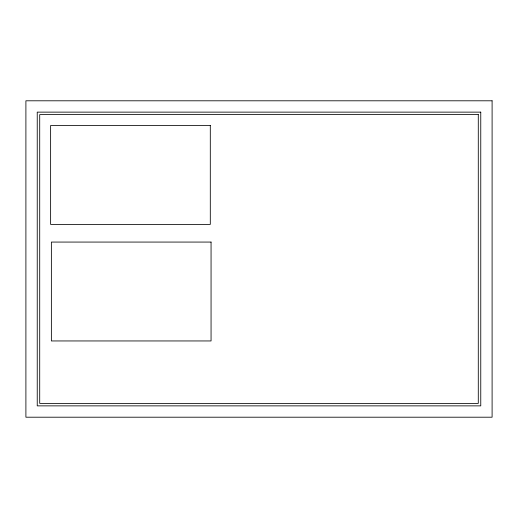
<?xml version="1.0" encoding="UTF-8"?>
<svg xmlns="http://www.w3.org/2000/svg" width="518" height="518" viewBox="0 0 518 518"><rect width="100%" height="100%" fill="white"/><g stroke="black" fill="none" stroke-linecap="round" stroke-linejoin="round"><path stroke-width="0.78" d="M492.1 100.796L25.9 100.796L25.9 417.204L492.1 417.204L492.1 100.796M480.762 112.134L37.238 112.134L37.238 405.866L480.762 405.866L480.762 112.134M478.289 114.607L39.711 114.607L39.711 403.392L478.289 403.392L478.289 114.607M210.302 125.518L50.622 125.518L50.622 224.391L210.302 224.391L210.302 125.518M211.059 242.068L51.373 242.068L51.373 340.948L211.059 340.948L211.059 242.068"/></g></svg>
